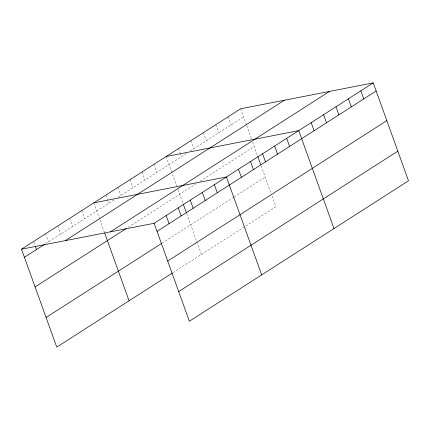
<?xml version="1.0" encoding="UTF-8"?>
<svg xmlns="http://www.w3.org/2000/svg" width="430" height="430" viewBox="0 0 430 430"><rect width="100%" height="100%" fill="white"/><g stroke="black" fill="none" stroke-linecap="round" stroke-linejoin="round"><path stroke-width="0.32" stroke-dasharray="2.15 1.61" d="M45.779 243.6L114.81 199.369M118.094 197.262L187.104 153.042M190.49 150.871L243.547 116.874M128.221 227.255L196.085 183.771M200.036 181.24L254.221 146.517M162.223 243.057L233.608 197.316M234.173 196.951L265.219 177.058M172.898 272.701L275.888 206.701L271.346 194.091M240.633 108.779L246.503 125.076M246.729 125.705L251.496 138.949M252.63 142.104L257.586 155.87M261.177 165.84L271.12 193.457M228.217 116.734L231.13 124.834M215.801 124.695L218.714 132.789M203.379 132.65L206.298 140.744M190.963 140.605L193.876 148.705M178.547 148.565L180.116 152.924M180.342 153.548L181.46 156.66M166.13 156.52L177.902 189.216M178.127 189.845L183.083 203.61M186.674 213.581L196.618 241.198M196.843 241.832L201.385 254.442M154.074 164.244L156.993 172.339M142.024 171.968L144.937 180.062M129.973 179.686L132.886 187.786M117.917 187.41L120.835 195.505M105.866 195.134L108.779 203.229M93.815 202.858L99.679 219.155M99.91 219.784L104.447 232.399M81.764 210.582L84.678 218.676M69.708 218.3L72.627 226.4M57.658 226.024L60.571 234.119M45.607 233.748L48.52 241.843M33.776 242.095L35.12 245.831"/><path stroke-width="0.64" d="M172.349 273.05L56.755 347.117L21.5 249.196L240.633 108.779L373.245 82.882L408.5 180.804L189.367 321.221L154.112 223.299L373.245 82.882M24.413 257.291L44.682 244.299M65.263 240.65L284.397 100.233M110.349 231.845L329.482 91.429M35.088 286.934L126.028 228.663M157.025 231.394L376.159 90.977M46.085 317.474L161.675 243.407M167.7 261.037L386.833 120.62M178.692 291.578L397.825 151.161M166.13 156.52L298.737 130.623L333.992 228.545M93.815 202.858L226.427 176.961L261.682 274.883M21.5 249.196L154.112 223.299M360.829 90.837L363.742 98.938M348.408 98.798L351.326 106.893M335.991 106.753L338.904 114.848M323.575 114.708L326.488 122.808M311.159 122.668L314.072 130.763M286.686 138.347L289.6 146.442M274.636 146.071L277.549 154.166M262.585 153.79L265.498 161.89M257.812 156.493L260.731 164.593M250.529 161.513L253.447 169.608M238.478 169.237L241.391 177.332M214.371 184.685L217.29 192.78M202.32 192.403L205.234 200.504M190.27 200.127L193.183 208.222M183.304 204.234L186.448 212.957M178.213 207.851L181.132 215.946M166.163 215.575L169.076 223.67M104.678 233.028L129.07 300.78M35.346 246.454L36.469 249.567"/></g></svg>
